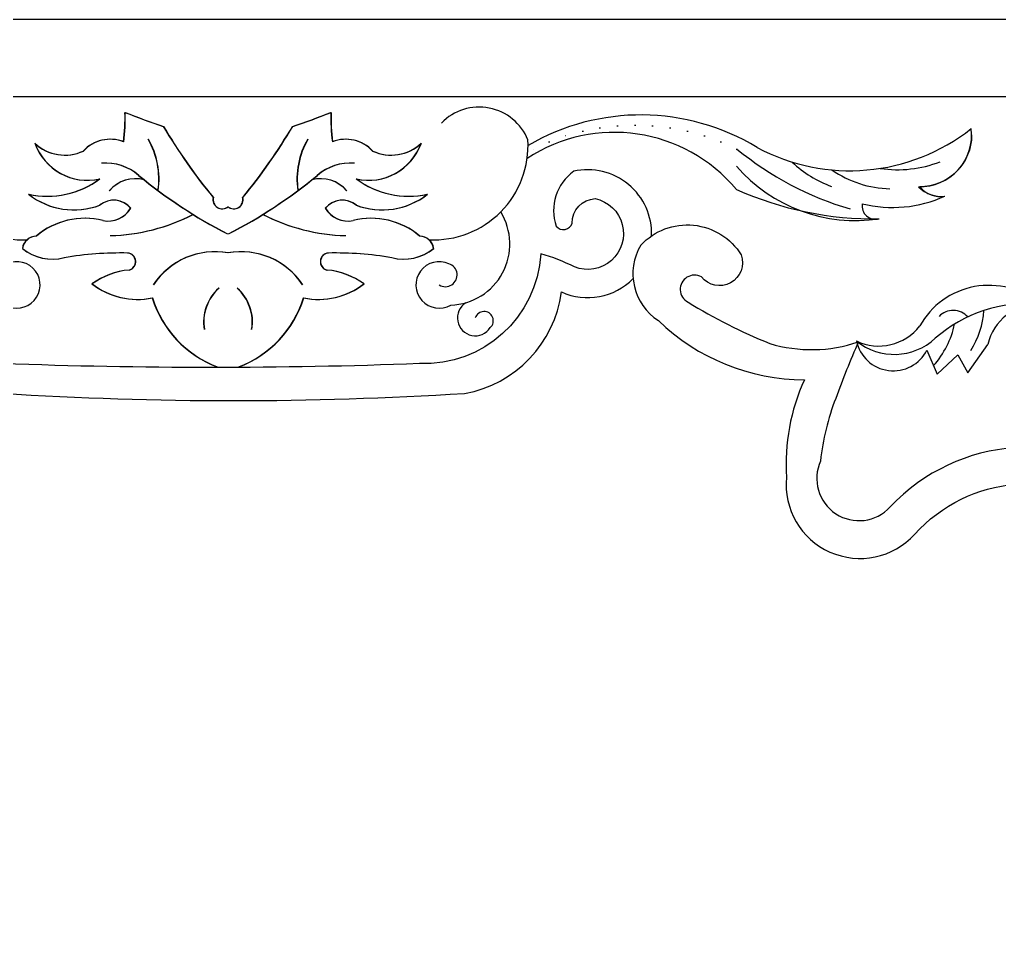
# Model space of a CAD drawing. Extents: x -66030 to 95157, y -13132 to 45879.
# Drawn here: x 40480 to 41181, y 41363 to 42034 of the extents above; entities that cross this region are included whole.
import ezdxf

# ---------------------------------------------------------------- set-up
doc = ezdxf.new("R2010")
doc.units = 0
doc.header["$LTSCALE"] = 100
doc.header["$MEASUREMENT"] = 0
doc.linetypes.add('DOT2', pattern=[0.125, 0, -0.125])
for name, color, linetype in [('3', 11, 'CONTINUOUS'), ('4', 121, 'CONTINUOUS'), ('7', 105, 'CONTINUOUS')]:
    doc.layers.add(name, color=color, linetype=linetype)

msp = doc.modelspace()

# ---------------------------------------------------------------- linework, layer by layer
at = {"layer": '3'}
for p, q in [((41128.8, 41797.86), (41136.12, 41780.71)), ((41157.91, 41781.66), (41172.3, 41801.94)), ((41136.12, 41780.71), (41150.79, 41794.45)), ((41150.79, 41794.45), (41157.91, 41781.66))]:
    msp.add_line(p, q, dxfattribs=at)
for points in [[(41160.7, 41951.67, -0.414214), (41123.62, 41914.59, 6.277895), (41123.62, 41914.59, 0.260301), (41141.61, 41907.89)], [(40931.77, 41879.51, 0.491097), (40876.06, 41925.73, 0.330959), (40863.54, 41886.46, 0.600598), (40874.88, 41888.67, -0.397649), (40891.41, 41906.17, -1.088849), (40876.59, 41857.33, 0.049889), (40852.47, 41866.67, -0.409372), (40765.77, 41788.18, -0.018874), (40467.52, 41788.18, -0.46316), (40418.48, 41865.07, 0.01029), (40386.05, 41857.93, -1.069441), (40373.79, 41906.17, -0.397649), (40390.32, 41888.67, 0.600598), (40401.65, 41886.46, 0.330959), (40389.13, 41925.73, 0.528587), (40333.43, 41872.95)], [(40924.12, 41872.95, -0.494248), (40995.91, 41865.89, -0.848525), (40967.42, 41850.24, -0.848525)]]:
    msp.add_lwpolyline(points, format="xyb", dxfattribs=at)
for centre, radius, start, end in [((40808.44, 41934.09), 37.57, 21.9902, 135.89348), ((40924.12, 41805.52), 160.47, 58.81003, 120.2043), ((40905.24, 41839.92), 113.62, 39.87119, 123.37124), ((41073.58, 42066.46), 140.35, 241.7863, 308.22881), ((41123.62, 41951.67), 37.08, 268.72308, 7.03497), ((40481.65, 41944.2), 67.5, 176.63662, 272.85896), ((40522.31, 41920.13), 56.95, 351.72084, 30.10279), ((40522.5, 41920.13), 56.95, 351.72084, 30.10279), ((40735.04, 41920.13), 56.95, 149.89721, 188.27916), ((40735.23, 41920.13), 56.95, 149.89721, 188.27916), ((40775.89, 41944.2), 67.5, 267.14104, 3.36338), ((41137.66, 42117.28), 227.63, 230.50272, 253.72078), ((40541.24, 41895.46), 36.1, 49.26613, 94.70294), ((40541.43, 41895.46), 36.1, 49.26613, 94.70294), ((40716.12, 41895.46), 36.1, 85.29706, 130.73387), ((40716.31, 41895.46), 36.1, 85.29706, 130.73387), ((41088.62, 41991.31), 81.49, 226.41567, 249.77074), ((41107.99, 42010.27), 83.42, 261.29733, 291.23545), ((40790.58, 42196.08), 354.47, 230.4354, 242.75828), ((40790.77, 42196.08), 354.47, 230.4354, 242.75828), ((40466.78, 42196.08), 354.47, 297.24172, 309.5646), ((40466.97, 42196.08), 354.47, 297.24172, 309.5646), ((41077.63, 42003.3), 112.8, 220.95273, 278.63902), ((41103.98, 41989.14), 75.92, 235.32861, 268.71198), ((40562.44, 41896.18), 24.25, 74.90488, 140.12377), ((40562.63, 41896.18), 24.25, 74.90488, 140.12377), ((40694.91, 41896.18), 24.25, 39.87623, 105.09512), ((40695.11, 41896.18), 24.25, 39.87623, 105.09512), ((41090.63, 42131.65), 239.91, 245.8407, 270.94203), ((41138.92, 41930.08), 22.35, 223.82694, 276.9059), ((41091.89, 41900.93), 9.54, 170.43239, 286.36408), ((41104.33, 41990.11), 90.27, 255.98988, 294.38746), ((40540.85, 42016.74), 137.09, 271.50429, 297.27567), ((40541.04, 42016.74), 137.09, 271.50429, 297.27567), ((40716.51, 42016.74), 137.09, 242.72433, 268.49571), ((40716.7, 42016.74), 137.09, 242.72433, 268.49571), ((40786.75, 41873.66), 43.65, 271.87519, 31.83519), ((40619.37, 41815.24), 52.96, 79.84042, 146.35851), ((40619.57, 41815.24), 52.96, 79.84042, 146.35851), ((40637.98, 41815.24), 52.96, 33.64149, 100.15958), ((40638.17, 41815.24), 52.96, 33.64149, 100.15958), ((40477.7, 41844.45), 16.65, 239.95878, 114.83034), ((40779.84, 41844.45), 16.65, 65.16966, 300.04122), ((40784.28, 41851.57), 8.39, 238.06154, 72.27776), ((40962.51, 41841.26), 10.23, 61.30147, 242.96543), ((40643.78, 41817.81), 32.54, 131.65597, 189.29886), ((40643.97, 41817.81), 32.54, 131.65597, 189.29886), ((40613.57, 41817.81), 32.54, 350.70114, 48.34403), ((40613.77, 41817.81), 32.54, 350.70114, 48.34403), ((41172.9, 41787.87), 56.28, 49.7929, 151.04663), ((40805.65, 41820.88), 12.8, 122.17129, 327.10839), ((41160.85, 42160.57), 386.08, 238.28018, 248.01226), ((40811.94, 41818.82), 6.62, 312.3179, 161.89888), ((41200.9, 41730.8), 100.39, 85.23609, 131.21308), ((41147.51, 41812.41), 13.86, 41.18619, 136.44941), ((41109.98, 41829.87), 59.63, 327.22796, 356.43504), ((41208.81, 41793.34), 37.51, 89.35373, 166.74516), ((41094.31, 41837.96), 37.2, 244.45979, 322.09638), ((41083.19, 41830.89), 66.96, 318.75426, 347.57373), ((41046.18, 41901.38), 103.23, 253.17248, 288.95644), ((41677.84, 41540.77), 653.38, 156.26631, 160.08404), ((41105.4, 41837.88), 43.1, 230.98344, 312.91715), ((41104.69, 41810.05), 27.01, 192.06459, 333.19073), ((41222.16, 41701.01), 170.43, 158.54781, 174.10112), ((41201.51, 41592.39), 136.07, 326.70948, 136.70958), ((41080.16, 41706.07), 30.21, 155.65589, 317.59592)]:
    msp.add_arc(centre, radius, start, end, dxfattribs=at)
at = {"layer": '3', "linetype": 'DOT2'}
msp.add_arc((40920.09, 41795.78), 163, 63.47859, 118.13201, dxfattribs=at)
at = {"layer": '4', "linetype": 'ByBlock'}
for points in [[(40924.12, 41872.95, 0.403981), (40936.61, 41818.92, 0.192756), (41041.08, 41776.66, 0.12332), (41028.33, 41706.87, 0.721825), (41119.88, 41666.06, -0.932499), (41292.61, 41530.8, 0.581899), (41403.59, 41363.25, 0.009104), (41404.72, 41362.86)], [(40338.78, 41857.62, 0.420883), (40402.92, 41840.39, 0.381317), (40467.18, 41766.84, 0.030827), (40798.02, 41766.84, 0.327579), (40867.25, 41839.41, 0.313319), (40918.57, 41848.93, 0.313319)]]:
    msp.add_lwpolyline(points, format="xyb", dxfattribs=at)
at = {"layer": '7'}
for points in [[(41978.89, 42034.18), (41978.89, 42034.18), (41978.89, 42034.18), (39278.66, 42034.18)], [(41607.79, 41978.91), (39649.75, 41978.91)]]:
    msp.add_lwpolyline(points, dxfattribs=at)
for centre, radius, start, end in [((40418.17, 41964.51), 136.92, 352.58016, 1.38747), ((40418.36, 41964.51), 136.92, 352.58016, 1.38747), ((40757.91, 42479.54), 550.46, 248.37524, 251.41657), ((40758.1, 42479.54), 550.46, 248.37524, 251.41657), ((40499.45, 42479.54), 550.46, 288.58343, 291.62476), ((40499.64, 42479.54), 550.46, 288.58343, 291.62476), ((40839.19, 41964.51), 136.92, 178.61253, 187.41984), ((40839.38, 41964.51), 136.92, 178.61253, 187.41984), ((40925.32, 42160.62), 398.35, 210.61125, 219.53751), ((40925.51, 42160.62), 398.35, 210.61125, 219.53751), ((40332.04, 42160.62), 398.35, 320.46249, 329.38875), ((40332.23, 42160.62), 398.35, 320.46249, 329.38875), ((40528.1, 41959.3), 39.99, 199.85622, 282.78572), ((40511.95, 41968.84), 31.55, 227.12189, 294.78085), ((40512.14, 41968.84), 31.55, 227.12189, 294.78085), ((40528.29, 41959.3), 39.99, 199.85622, 282.78572), ((40544.42, 41922.43), 26.18, 68.67093, 137.2903), ((40544.61, 41922.43), 26.18, 68.67093, 137.2903), ((40712.94, 41922.43), 26.18, 42.7097, 111.32907), ((40713.13, 41922.43), 26.18, 42.7097, 111.32907), ((40729.26, 41959.3), 39.99, 257.21428, 340.14378), ((40729.45, 41959.3), 39.99, 257.21428, 340.14378), ((40745.4, 41968.84), 31.55, 245.21915, 312.87811), ((40745.59, 41968.84), 31.55, 245.21915, 312.87811), ((40499.33, 41970.82), 62.98, 257.83164, 306.67136), ((40499.52, 41970.82), 62.98, 257.83164, 306.67136), ((40758.02, 41970.82), 62.98, 233.32864, 282.16836), ((40758.21, 41970.82), 62.98, 233.32864, 282.16836), ((40518.33, 41950.29), 52.21, 231.8195, 290.89443), ((40518.52, 41950.29), 52.21, 231.8195, 290.89443), ((40739.03, 41950.29), 52.21, 249.10557, 308.1805), ((40739.22, 41950.29), 52.21, 249.10557, 308.1805), ((40546.9, 41889.33), 15.73, 39.32767, 129.26381), ((40547.09, 41889.33), 15.73, 39.32767, 129.26381), ((40624.53, 41905.5), 6.6, 166.4996, 309.5345), ((40624.72, 41905.5), 6.6, 166.4996, 309.5345), ((40632.82, 41905.5), 6.6, 230.4655, 13.5004), ((40633.01, 41905.5), 6.6, 230.4655, 13.5004), ((40710.45, 41889.33), 15.73, 50.73619, 140.67233), ((40710.64, 41889.33), 15.73, 50.73619, 140.67233), ((40542.91, 41908.87), 18.78, 258.48877, 329.38873), ((40543.1, 41908.87), 18.78, 258.48877, 329.38873), ((40714.45, 41908.87), 18.78, 210.61127, 281.51123), ((40714.64, 41908.87), 18.78, 210.61127, 281.51123), ((40526.12, 41838.68), 53.4, 75.86613, 130.28947), ((40526.31, 41838.68), 53.4, 75.86613, 130.28947), ((40731.23, 41838.68), 53.4, 49.71053, 104.13387), ((40731.43, 41838.68), 53.4, 49.71053, 104.13387), ((40491.96, 41868.97), 10.45, 92.03282, 171.1707), ((40492.15, 41868.97), 10.45, 92.03282, 171.1707), ((40765.4, 41868.97), 10.45, 8.8293, 87.96718), ((40765.59, 41868.97), 10.45, 8.8293, 87.96718), ((40502.98, 41896.17), 33.33, 230.16347, 284.80599), ((40503.17, 41896.17), 33.33, 230.16347, 284.80599), ((40552.43, 41615.84), 251.45, 88.9916, 99.36894), ((40552.63, 41615.84), 251.45, 88.9916, 99.36894), ((40556.38, 41861.08), 6.19, 284.8744, 85.52597), ((40556.57, 41861.08), 6.19, 284.8744, 85.52597), ((40700.98, 41861.08), 6.19, 94.47403, 255.1256), ((40701.17, 41861.08), 6.19, 94.47403, 255.1256), ((40704.92, 41615.84), 251.45, 80.63106, 91.0084), ((40705.11, 41615.84), 251.45, 80.63106, 91.0084), ((40754.37, 41896.17), 33.33, 255.19401, 309.83653), ((40754.56, 41896.17), 33.33, 255.19401, 309.83653), ((40562.94, 41801.41), 53.92, 95.29035, 125.77971), ((40563.13, 41801.41), 53.92, 95.29035, 125.77971), ((40694.42, 41801.41), 53.92, 54.22029, 84.70965), ((40694.61, 41801.41), 53.92, 54.22029, 84.70965), ((40563.78, 41886.98), 52.88, 232.27044, 281.76833), ((40563.97, 41886.98), 52.88, 232.27044, 281.76833), ((40693.58, 41886.98), 52.88, 258.23167, 307.72956), ((40693.77, 41886.98), 52.88, 258.23167, 307.72956), ((40647.9, 41857.82), 76.74, 197.13303, 249.4182), ((40648.09, 41857.82), 76.74, 197.13303, 249.4182), ((40609.45, 41857.82), 76.74, 290.5818, 342.86697), ((40609.65, 41857.82), 76.74, 290.5818, 342.86697)]:
    msp.add_arc(centre, radius, start, end, dxfattribs=at)

doc.saveas('drawing.dxf')
